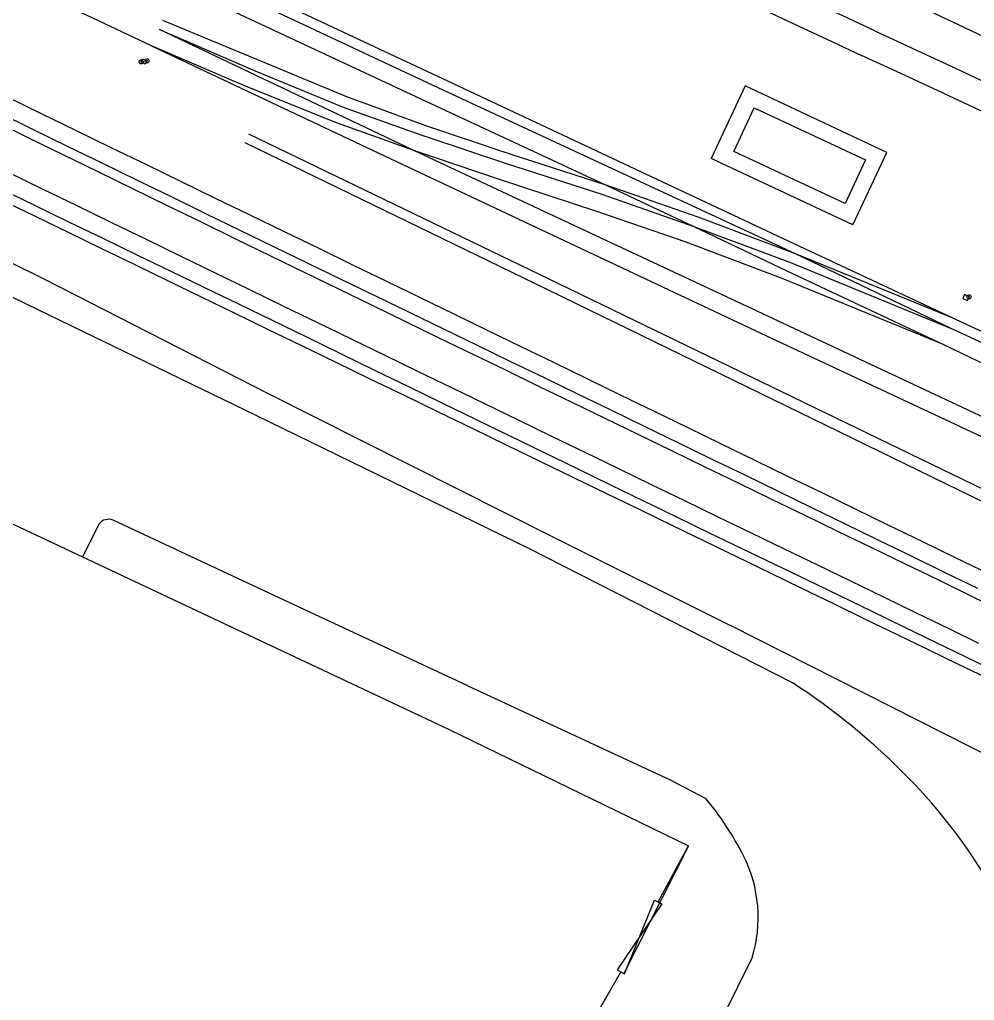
# Model space of a CAD drawing. Header units: metres. Extents: x 320405 to 332543, y 7395686 to 7410003.
# Drawn here: x 325701.9 to 325759.3, y 7397640.1 to 7397699 of the extents above; entities that cross this region are included whole.
import ezdxf

# ---------------------------------------------------------------- set-up
doc = ezdxf.new("R2010")
doc.units = ezdxf.units.M
doc.header["$LTSCALE"] = 10
doc.header["$MEASUREMENT"] = 0
doc.linetypes.add('CONTINUO', pattern=[0])
for name, color, linetype in [('T-ALAMBRADO', 30, 'CERCA_ALA'), ('T-ALVENARIA', 45, 'CONTINUO'), ('T-AMV', 20, 'CONTINUO'), ('T-GUIA', 230, 'Continuous'), ('T-MURETA', 45, 'CONTINUO'), ('T-MURO', 30, 'CONTINUO'), ('T-PORTAO', 45, 'CONTINUO'), ('T-TRILHO', 20, 'CONTINUO')]:
    doc.layers.add(name, color=color, linetype=linetype)
doc.styles.get("Standard").update_dxf_attribs({"font": 'arial.ttf'})
doc.linetypes.add('CERCA_ALA', pattern='A,0.5,-0.1,["XX",Standard,S=0.1,R=0,X=-0.1,Y=-0.05],0', length=0.6)

# ---------------------------------------------------------------- blocks, each defined once
blk = doc.blocks.new('SIMB_CIRCULO')
at = {"color": 0, "linetype": 'Continuous'}
blk.add_circle((0, 0), 0.25, dxfattribs=at)
at = {"color": 0}
blk.add_point((0, 0), dxfattribs=at)
for tag in ['desc:', 'cota:', 'pto:']:
    blk.add_attdef(tag, (0, 0), '', height=1)
blk = doc.blocks.new('topografia ÁGUA BRANCA - LAPA_X')
at = {"layer": 'T-ALAMBRADO', "linetype": 'CONTINUO', "ltscale": 5, "flags": 128}
for points in [[(153102.75, 253539.488), (153100.717, 253535.134)], [(153111.28, 253535.506), (153102.75, 253539.488)], [(153109.247, 253531.152), (153111.28, 253535.506)], [(153109.247, 253531.152), (153100.717, 253535.134)]]:
    blk.add_lwpolyline(points, dxfattribs=at)
at = {"layer": 'T-ALVENARIA', "ltscale": 5}
blk.add_lwpolyline([(153108.771, 253532.443), (153102.081, 253535.557), (153103.299, 253538.173), (153109.989, 253535.059)], close=True, dxfattribs=at)
at = {"layer": 'T-ALVENARIA', "ltscale": 5, "flags": 128}
for points in [[(153041.983, 253520.954), (153065.048, 253510.16)], [(153065.048, 253510.16), (153085.038, 253500.785)], [(153085.038, 253500.785), (153099.433, 253493.83)], [(153099.433, 253493.83), (153095.569, 253486.145)]]:
    blk.add_lwpolyline(points, dxfattribs=at)
at = {"layer": 'T-ALVENARIA', "flags": 128}
for points in [[(153097.621, 253490.447), (153099.433, 253493.83)], [(153095.381, 253486.249), (153090.586, 253477.888), (153086.034, 253471.044), (153081.091, 253464.674)]]:
    blk.add_lwpolyline(points, dxfattribs=at)
at = {"layer": 'T-AMV', "ltscale": 5, "flags": 128}
for points in [[(153346.979, 253434.591), (153345.191, 253435.417), (153343.18, 253436.352), (153340.965, 253437.386), (153338.568, 253438.509), (153336.008, 253439.711), (153333.308, 253440.981), (153330.488, 253442.31), (153327.567, 253443.687), (153324.568, 253445.102), (153321.511, 253446.544), (153318.558, 253447.929), (153315.579, 253449.326), (153312.588, 253450.729), (153309.595, 253452.133), (153306.613, 253453.531), (153303.654, 253454.919), (153300.73, 253456.29), (153297.853, 253457.639), (153295.035, 253458.96), (153292.289, 253460.248), (153289.985, 253461.328), (153287.754, 253462.374), (153285.588, 253463.39), (153283.476, 253464.38), (153281.409, 253465.349), (153279.377, 253466.301), (153277.371, 253467.241), (153275.381, 253468.174), (153273.397, 253469.103), (153271.41, 253470.034), (153269.029, 253471.148), (153266.649, 253472.261), (153264.283, 253473.368), (153261.944, 253474.463), (153259.645, 253475.538), (153257.401, 253476.587), (153255.225, 253477.605), (153253.13, 253478.585), (153251.129, 253479.52), (153249.236, 253480.405), (153248.088, 253480.942), (153247.036, 253481.433), (153246.058, 253481.89), (153245.127, 253482.325), (153244.221, 253482.748), (153243.315, 253483.173), (153242.385, 253483.609), (153241.405, 253484.068), (153240.353, 253484.562), (153239.203, 253485.103), (153237.397, 253485.953), (153235.476, 253486.857), (153233.451, 253487.811), (153231.328, 253488.811), (153229.116, 253489.854), (153226.823, 253490.934), (153224.457, 253492.049), (153222.026, 253493.195), (153219.539, 253494.367), (153217.004, 253495.562), (153214.504, 253496.743), (153211.967, 253497.941), (153209.397, 253499.154), (153206.798, 253500.38), (153204.172, 253501.618), (153201.524, 253502.866), (153198.857, 253504.121), (153196.174, 253505.382), (153193.48, 253506.647), (153190.778, 253507.914), (153188.204, 253509.106), (153185.621, 253510.302), (153183.024, 253511.503), (153180.409, 253512.712), (153177.771, 253513.932), (153175.106, 253515.166), (153172.408, 253516.415), (153169.674, 253517.683), (153166.899, 253518.973), (153164.077, 253520.287), (153160.869, 253521.801), (153157.626, 253523.335), (153154.364, 253524.879), (153151.1, 253526.426), (153147.849, 253527.968), (153144.628, 253529.497), (153141.451, 253531.005), (153138.336, 253532.484), (153135.297, 253533.926), (153132.352, 253535.323), (153130.029, 253536.415), (153127.799, 253537.462), (153125.647, 253538.471), (153123.559, 253539.449), (153121.518, 253540.404), (153119.51, 253541.342), (153117.519, 253542.272), (153115.53, 253543.2), (153113.528, 253544.134), (153111.497, 253545.081), (153108.699, 253546.399), (153105.886, 253547.723), (153103.087, 253549.041), (153100.329, 253550.337), (153097.643, 253551.598), (153095.055, 253552.81), (153092.596, 253553.96), (153090.293, 253555.033), (153088.175, 253556.016), (153086.27, 253556.894)], [(153110.544, 253542.818), (153111.877, 253542.207), (153113.397, 253541.505), (153115.094, 253540.716), (153116.959, 253539.846), (153118.982, 253538.899), (153121.155, 253537.88), (153123.467, 253536.794), (153125.91, 253535.645), (153128.473, 253534.44), (153131.148, 253533.182), (153133.966, 253531.866), (153136.874, 253530.507), (153139.86, 253529.112), (153142.913, 253527.687), (153146.021, 253526.237), (153149.171, 253524.767), (153152.351, 253523.284), (153155.551, 253521.792), (153158.757, 253520.298), (153161.959, 253518.807), (153164.986, 253517.404), (153167.995, 253516.01), (153170.982, 253514.626), (153173.945, 253513.254), (153176.881, 253511.893), (153179.788, 253510.545), (153182.664, 253509.211), (153185.506, 253507.891), (153188.311, 253506.585), (153191.079, 253505.296), (153193.579, 253504.118), (153196.051, 253502.952), (153198.503, 253501.793), (153200.948, 253500.635), (153203.398, 253499.475), (153205.862, 253498.306), (153208.353, 253497.125), (153210.881, 253495.926), (153213.458, 253494.705), (153216.096, 253493.455), (153219.268, 253491.964), (153222.495, 253490.448), (153225.759, 253488.914), (153229.044, 253487.372), (153232.333, 253485.828), (153235.61, 253484.291), (153238.856, 253482.768), (153242.056, 253481.268), (153245.192, 253479.797), (153248.249, 253478.364), (153250.803, 253477.163), (153253.269, 253476.005), (153255.652, 253474.885), (153257.962, 253473.799), (153260.205, 253472.745), (153262.389, 253471.719), (153264.521, 253470.717), (153266.61, 253469.735), (153268.663, 253468.77), (153270.688, 253467.819), (153272.639, 253466.904), (153274.579, 253465.994), (153276.521, 253465.084), (153278.474, 253464.167), (153280.451, 253463.24), (153282.462, 253462.297), (153284.518, 253461.333), (153286.629, 253460.342), (153288.807, 253459.319), (153291.063, 253458.26), (153293.802, 253456.972), (153296.615, 253455.648), (153299.492, 253454.294), (153302.418, 253452.916), (153305.381, 253451.522), (153308.368, 253450.115), (153311.366, 253448.704), (153314.362, 253447.293), (153317.343, 253445.89), (153320.295, 253444.5), (153323.325, 253443.067), (153326.293, 253441.663), (153329.18, 253440.298), (153331.967, 253438.983), (153334.632, 253437.726), (153337.156, 253436.538), (153339.519, 253435.429), (153341.7, 253434.408), (153343.68, 253433.486), (153345.439, 253432.672)], [(153344.802, 253431.163), (153343.011, 253431.987), (153340.997, 253432.921), (153338.779, 253433.954), (153336.378, 253435.076), (153333.815, 253436.277), (153331.111, 253437.547), (153328.287, 253438.876), (153325.363, 253440.253), (153322.361, 253441.669), (153319.3, 253443.113), (153316.322, 253444.515), (153313.32, 253445.928), (153310.308, 253447.347), (153307.299, 253448.765), (153304.307, 253450.174), (153301.346, 253451.57), (153298.429, 253452.945), (153295.569, 253454.293), (153292.78, 253455.606), (153290.076, 253456.88), (153287.917, 253457.894), (153285.843, 253458.868), (153283.84, 253459.808), (153281.894, 253460.721), (153279.993, 253461.613), (153278.122, 253462.49), (153276.267, 253463.359), (153274.416, 253464.226), (153272.555, 253465.098), (153270.67, 253465.981), (153268.61, 253466.947), (153266.508, 253467.933), (153264.358, 253468.942), (153262.155, 253469.975), (153259.894, 253471.037), (153257.569, 253472.128), (153255.175, 253473.251), (153252.707, 253474.409), (153250.16, 253475.605), (153247.529, 253476.841), (153244.453, 253478.285), (153241.303, 253479.765), (153238.096, 253481.271), (153234.848, 253482.797), (153231.575, 253484.335), (153228.294, 253485.876), (153225.021, 253487.414), (153221.771, 253488.941), (153218.561, 253490.45), (153215.408, 253491.931), (153212.791, 253493.163), (153210.234, 253494.365), (153207.726, 253495.545), (153205.256, 253496.707), (153202.811, 253497.856), (153200.379, 253498.999), (153197.95, 253500.14), (153195.511, 253501.285), (153193.05, 253502.44), (153190.556, 253503.609), (153187.768, 253504.913), (153184.938, 253506.235), (153182.07, 253507.575), (153179.166, 253508.931), (153176.229, 253510.302), (153173.264, 253511.685), (153170.272, 253513.081), (153167.259, 253514.487), (153164.225, 253515.901), (153161.176, 253517.323), (153157.982, 253518.814), (153154.787, 253520.305), (153151.602, 253521.791), (153148.437, 253523.268), (153145.304, 253524.731), (153142.214, 253526.173), (153139.179, 253527.59), (153136.209, 253528.976), (153133.315, 253530.326), (153130.51, 253531.636), (153127.826, 253532.898), (153125.251, 253534.108), (153122.795, 253535.262), (153120.467, 253536.354), (153118.278, 253537.38), (153116.237, 253538.335), (153114.355, 253539.212), (153112.64, 253540.008), (153111.103, 253540.718), (153109.754, 253541.335)]]:
    blk.add_lwpolyline(points, dxfattribs=at)
at = {"layer": 'T-AMV'}
for points in [[(153066.467, 253540.875), (153066.556, 253541.045), (153066.806, 253540.914), (153066.717, 253540.744)], [(153115.85, 253526.751), (153116.131, 253526.618), (153116.237, 253526.843), (153115.956, 253526.976)]]:
    blk.add_lwpolyline(points, close=True, dxfattribs=at)
at = {"layer": 'T-GUIA', "ltscale": 5, "flags": 128}
for points in [[(153038.564, 253536.494), (153059.618, 253526.3)], [(153059.618, 253526.3), (153073.394, 253519.658)], [(153073.394, 253519.658), (153089.795, 253511.69)], [(153063.986, 253513.114), (153062.987, 253511.124)], [(153076.068, 253508.11), (153064.829, 253513.33)], [(153089.795, 253511.69), (153105.645, 253503.652)], [(153086.125, 253503.437), (153076.068, 253508.11)], [(153086.125, 253503.437), (153098.327, 253497.789)], [(153098.327, 253497.789), (153100.473, 253496.676)], [(153100.673, 253481.821), (153103.272, 253487.105)]]:
    blk.add_lwpolyline(points, dxfattribs=at)
at = {"layer": 'T-GUIA', "ltscale": 5}
for centre, radius, start, end in [((153064.554, 253512.651), 0.732, 67.94683, 140.82759), ((153082.7, 253468.442), 42.026, 44.58383, 56.90923), ((153089.01, 253474.661, 726.486), 33.166, 30.31277, 44.58383), ((153085.893, 253484.581), 18.944, 27.17794, 39.67745), ((153095.353, 253489.512), 8.277, 343.09076, 26.72183)]:
    blk.add_arc(centre, radius, start, end, dxfattribs=at)
at = {"layer": 'T-MURETA', "ltscale": 5, "flags": 128}
blk.add_lwpolyline([(153124.472, 253495.722), (153101.94, 253507.067)], dxfattribs=at)
at = {"layer": 'T-MURO', "ltscale": 5, "flags": 128}
for points in [[(153039.257, 253538.356), (153060.69, 253527.806)], [(153060.69, 253527.806), (153074.125, 253520.964)], [(153074.125, 253520.964), (153091.179, 253512.425)], [(153091.179, 253512.425), (153101.94, 253507.067)]]:
    blk.add_lwpolyline(points, dxfattribs=at)
at = {"layer": 'T-MURO', "ltscale": 5}
for points in [[(153072.918, 253536.559), (153091.613, 253527.585), (153117.8, 253514.945), (153149.401, 253499.673), (153166.305, 253491.47)], [(153090.186, 253527.587), (153072.73, 253536.014)], [(153105.277, 253520.263), (153090.186, 253527.587)], [(153127.606, 253509.409), (153105.277, 253520.263)]]:
    blk.add_lwpolyline(points, dxfattribs=at)
at = {"layer": 'T-PORTAO', "flags": 128}
blk.add_lwpolyline([(153097.4, 253490.565), (153097.841, 253490.33), (153095.16, 253486.367), (153095.601, 253486.132)], close=True, dxfattribs=at)
at = {"layer": 'T-TRILHO', "ltscale": 5, "flags": 128}
for points in [[(153110.544, 253542.818), (153108.61, 253543.715), (153106.463, 253544.716), (153104.133, 253545.807), (153101.65, 253546.973), (153099.045, 253548.199), (153096.346, 253549.471), (153093.586, 253550.774), (153090.792, 253552.093), (153087.997, 253553.414), (153085.229, 253554.722), (153082.912, 253555.807), (153080.659, 253556.862), (153078.477, 253557.883), (153076.371, 253558.868), (153074.349, 253559.813), (153072.415, 253560.717), (153070.577, 253561.576), (153068.841, 253562.387), (153067.213, 253563.148), (153065.699, 253563.855), (153064.911, 253564.224), (153064.214, 253564.551), (153063.577, 253564.851), (153062.969, 253565.136), (153062.359, 253565.422), (153061.719, 253565.724), (153061.016, 253566.054), (153060.22, 253566.427), (153059.302, 253566.858), (153058.231, 253567.361), (153056.209, 253568.308), (153054.019, 253569.334), (153051.678, 253570.43), (153049.201, 253571.591), (153046.604, 253572.807), (153043.903, 253574.071), (153041.115, 253575.377), (153038.254, 253576.716), (153035.339, 253578.081), (153032.383, 253579.465), (153029.581, 253580.776), (153026.76, 253582.095), (153023.926, 253583.421), (153021.085, 253584.75), (153018.24, 253586.081), (153015.399, 253587.41), (153012.565, 253588.736), (153009.744, 253590.056), (153006.943, 253591.367), (153004.164, 253592.667), (153001.543, 253593.896), (152998.947, 253595.113), (152996.376, 253596.318), (152993.827, 253597.513), (152991.297, 253598.7), (152988.784, 253599.878), (152986.286, 253601.05), (152983.799, 253602.216), (152981.322, 253603.377), (152978.852, 253604.535), (152976.323, 253605.719), (152973.8, 253606.9), (152971.284, 253608.077), (152968.777, 253609.25), (152966.281, 253610.418), (152963.797, 253611.58), (152961.327, 253612.736), (152958.871, 253613.885), (152956.432, 253615.026), (152954.011, 253616.159), (152951.767, 253617.211), (152949.535, 253618.257), (152947.306, 253619.302), (152945.071, 253620.349), (152942.824, 253621.403), (152940.555, 253622.467), (152938.257, 253623.545), (152935.921, 253624.641), (152933.54, 253625.758), (152931.105, 253626.901), (152928.302, 253628.218), (152925.447, 253629.559), (152922.551, 253630.919), (152919.625, 253632.293), (152916.679, 253633.677), (152913.723, 253635.065), (152910.769, 253636.452), (152907.826, 253637.834), (152904.905, 253639.205), (152902.016, 253640.561), (152899.4, 253641.786), (152896.824, 253642.992), (152894.284, 253644.181), (152891.777, 253645.355), (152889.298, 253646.515), (152886.845, 253647.662), (152884.414, 253648.8), (152882.002, 253649.928), (152879.605, 253651.049), (152877.22, 253652.165), (152874.844, 253653.278), (152872.473, 253654.389), (152870.103, 253655.499), (152867.731, 253656.61), (152865.353, 253657.725), (152862.965, 253658.844), (152860.565, 253659.969), (152858.147, 253661.103), (152855.71, 253662.245), (152853.25, 253663.399), (152850.685, 253664.604), (152848.095, 253665.82), (152845.479, 253667.048), (152842.84, 253668.287), (152840.178, 253669.537), (152837.495, 253670.797), (152834.791, 253672.066), (152832.068, 253673.344), (152829.326, 253674.63), (152826.568, 253675.924), (152823.76, 253677.238), (152820.939, 253678.557), (152818.109, 253679.881), (152815.272, 253681.208), (152812.432, 253682.536), (152809.591, 253683.863), (152806.753, 253685.19), (152803.922, 253686.514), (152801.099, 253687.833), (152798.289, 253689.147), (152795.58, 253690.414), (152792.885, 253691.675), (152790.201, 253692.932), (152787.526, 253694.184), (152784.859, 253695.433), (152782.196, 253696.68), (152779.537, 253697.925), (152776.879, 253699.171), (152774.22, 253700.417), (152771.558, 253701.665), (152768.835, 253702.943), (152766.109, 253704.223), (152763.38, 253705.505), (152760.65, 253706.787), (152757.92, 253708.069), (152755.191, 253709.351), (152752.465, 253710.631), (152749.743, 253711.909), (152747.027, 253713.184), (152744.317, 253714.456), (152741.666, 253715.696), (152739.022, 253716.933), (152736.382, 253718.168), (152733.744, 253719.402), (152731.107, 253720.635), (152728.468, 253721.868), (152725.827, 253723.103), (152723.18, 253724.341), (152720.526, 253725.582), (152717.864, 253726.828), (152715.029, 253728.158), (152712.191, 253729.489), (152709.359, 253730.819), (152706.54, 253732.142), (152703.743, 253733.455), (152700.975, 253734.754), (152698.245, 253736.035), (152695.56, 253737.295), (152692.929, 253738.529), (152690.36, 253739.734), (152687.866, 253740.902), (152685.45, 253742.032), (152683.118, 253743.123), (152680.879, 253744.169), (152678.741, 253745.168), (152676.71, 253746.116), (152674.794, 253747.01), (152673.002, 253747.845), (152671.341, 253748.619), (152669.818, 253749.328), (152668.949, 253749.727), (152668.204, 253750.069), (152667.558, 253750.364), (152666.989, 253750.623), (152666.474, 253750.858), (152665.988, 253751.078), (152665.51, 253751.296), (152665.015, 253751.522), (152664.482, 253751.767), (152663.886, 253752.042), (152662.732, 253752.585), (152661.497, 253753.166), (152660.188, 253753.782), (152658.81, 253754.432), (152657.369, 253755.112), (152655.869, 253755.82), (152654.316, 253756.552), (152652.717, 253757.307), (152651.075, 253758.08), (152649.398, 253758.871), (152647.941, 253759.555), (152646.444, 253760.258), (152644.896, 253760.983), (152643.289, 253761.737), (152641.612, 253762.522), (152639.855, 253763.344), (152638.01, 253764.208), (152636.065, 253765.118), (152634.012, 253766.078), (152631.84, 253767.093), (152629.025, 253768.408), (152626.102, 253769.773), (152623.095, 253771.177), (152620.024, 253772.612), (152616.91, 253774.065), (152613.777, 253775.529), (152610.644, 253776.993), (152607.534, 253778.446), (152604.468, 253779.88), (152601.468, 253781.283), (152598.992, 253782.445), (152596.598, 253783.569), (152594.282, 253784.658), (152592.038, 253785.713), (152589.861, 253786.738), (152587.746, 253787.733), (152585.688, 253788.701), (152583.682, 253789.645), (152581.724, 253790.567), (152579.807, 253791.469), (152577.831, 253792.397), (152575.892, 253793.307), (152573.992, 253794.198), (152572.133, 253795.069), (152570.314, 253795.922), (152568.537, 253796.754), (152566.803, 253797.566), (152565.113, 253798.357), (152563.467, 253799.127), (152561.867, 253799.875), (152560.328, 253800.592), (152558.834, 253801.288), (152557.388, 253801.962), (152555.988, 253802.613), (152554.636, 253803.243), (152553.33, 253803.851), (152552.071, 253804.436), (152550.86, 253805.001), (152549.695, 253805.543), (152548.579, 253806.063), (152547.465, 253806.594), (152546.401, 253807.101), (152545.391, 253807.582), (152544.436, 253808.037), (152543.54, 253808.462), (152542.705, 253808.856), (152541.935, 253809.218), (152541.232, 253809.545), (152540.598, 253809.835), (152540.037, 253810.087)], [(152539.433, 253808.508), (152539.984, 253808.26), (152540.608, 253807.974), (152541.301, 253807.651), (152542.06, 253807.294), (152542.883, 253806.905), (152543.767, 253806.485), (152544.709, 253806.036), (152545.708, 253805.56), (152546.76, 253805.058), (152547.863, 253804.533), (152548.975, 253804.017), (152550.135, 253803.479), (152551.342, 253802.919), (152552.597, 253802.337), (152553.899, 253801.733), (152555.248, 253801.108), (152556.644, 253800.46), (152558.087, 253799.79), (152559.577, 253799.098), (152561.112, 253798.383), (152562.699, 253797.64), (152564.33, 253796.875), (152566.007, 253796.088), (152567.729, 253795.28), (152569.494, 253794.451), (152571.303, 253793.601), (152573.156, 253792.731), (152575.05, 253791.841), (152576.987, 253790.932), (152578.965, 253790.003), (152580.916, 253789.089), (152582.912, 253788.155), (152584.956, 253787.199), (152587.052, 253786.218), (152589.204, 253785.211), (152591.414, 253784.177), (152593.688, 253783.113), (152596.027, 253782.018), (152598.437, 253780.891), (152600.919, 253779.728), (152603.857, 253778.352), (152606.852, 253776.948), (152609.886, 253775.526), (152612.939, 253774.095), (152615.992, 253772.664), (152619.026, 253771.242), (152622.022, 253769.838), (152624.959, 253768.461), (152627.82, 253767.12), (152630.585, 253765.825), (152632.785, 253764.794), (152634.878, 253763.815), (152636.872, 253762.882), (152638.773, 253761.992), (152640.591, 253761.142), (152642.334, 253760.327), (152644.008, 253759.545), (152645.623, 253758.791), (152647.185, 253758.061), (152648.704, 253757.353), (152650.401, 253756.563), (152652.058, 253755.793), (152653.668, 253755.045), (152655.227, 253754.321), (152656.729, 253753.622), (152658.17, 253752.953), (152659.545, 253752.314), (152660.847, 253751.709), (152662.073, 253751.139), (152663.217, 253750.606), (152663.799, 253750.331), (152664.317, 253750.084), (152664.796, 253749.856), (152665.259, 253749.635), (152665.729, 253749.41), (152666.232, 253749.17), (152666.789, 253748.905), (152667.426, 253748.603), (152668.165, 253748.253), (152669.031, 253747.845), (152670.578, 253747.125), (152672.267, 253746.34), (152674.089, 253745.492), (152676.035, 253744.587), (152678.098, 253743.627), (152680.269, 253742.617), (152682.538, 253741.56), (152684.898, 253740.46), (152687.341, 253739.321), (152689.856, 253738.147), (152692.419, 253736.944), (152695.04, 253735.713), (152697.711, 253734.458), (152700.425, 253733.182), (152703.174, 253731.889), (152705.952, 253730.583), (152708.75, 253729.266), (152711.562, 253727.943), (152714.38, 253726.618), (152717.197, 253725.293), (152719.856, 253724.044), (152722.509, 253722.799), (152725.156, 253721.557), (152727.799, 253720.317), (152730.439, 253719.079), (152733.079, 253717.841), (152735.719, 253716.604), (152738.362, 253715.365), (152741.008, 253714.125), (152743.66, 253712.883), (152746.361, 253711.62), (152749.069, 253710.353), (152751.781, 253709.085), (152754.498, 253707.815), (152757.217, 253706.543), (152759.939, 253705.27), (152762.662, 253703.997), (152765.384, 253702.724), (152768.106, 253701.451), (152770.826, 253700.178), (152773.498, 253698.926), (152776.169, 253697.674), (152778.84, 253696.422), (152781.514, 253695.168), (152784.192, 253693.912), (152786.876, 253692.654), (152789.567, 253691.391), (152792.269, 253690.125), (152794.982, 253688.853), (152797.708, 253687.575), (152800.534, 253686.252), (152803.372, 253684.924), (152806.218, 253683.593), (152809.068, 253682.259), (152811.921, 253680.925), (152814.771, 253679.591), (152817.616, 253678.26), (152820.452, 253676.933), (152823.276, 253675.611), (152826.084, 253674.296), (152828.825, 253673.011), (152831.547, 253671.735), (152834.248, 253670.468), (152836.93, 253669.21), (152839.591, 253667.962), (152842.232, 253666.723), (152844.851, 253665.494), (152847.448, 253664.275), (152850.023, 253663.067), (152852.576, 253661.869), (152855.054, 253660.706), (152857.512, 253659.552), (152859.953, 253658.407), (152862.379, 253657.269), (152864.793, 253656.136), (152867.197, 253655.008), (152869.595, 253653.884), (152871.988, 253652.761), (152874.381, 253651.639), (152876.775, 253650.516), (152879.157, 253649.401), (152881.546, 253648.282), (152883.947, 253647.157), (152886.364, 253646.026), (152888.8, 253644.885), (152891.258, 253643.734), (152893.743, 253642.57), (152896.258, 253641.392), (152898.807, 253640.198), (152901.393, 253638.987), (152904.242, 253637.651), (152907.122, 253636.299), (152910.024, 253634.938), (152912.939, 253633.57), (152915.856, 253632.202), (152918.766, 253630.836), (152921.66, 253629.478), (152924.528, 253628.133), (152927.359, 253626.805), (152930.146, 253625.498), (152932.597, 253624.348), (152935.001, 253623.222), (152937.364, 253622.115), (152939.694, 253621.023), (152941.997, 253619.945), (152944.282, 253618.875), (152946.556, 253617.81), (152948.825, 253616.748), (152951.097, 253615.684), (152953.38, 253614.616), (152955.828, 253613.471), (152958.293, 253612.319), (152960.771, 253611.16), (152963.262, 253609.995), (152965.765, 253608.825), (152968.276, 253607.651), (152970.795, 253606.473), (152973.32, 253605.291), (152975.85, 253604.108), (152978.382, 253602.923), (152980.838, 253601.77), (152983.299, 253600.615), (152985.767, 253599.457), (152988.244, 253598.294), (152990.734, 253597.126), (152993.239, 253595.95), (152995.763, 253594.765), (152998.308, 253593.571), (153000.878, 253592.365), (153003.474, 253591.147), (153006.235, 253589.855), (153009.02, 253588.552), (153011.825, 253587.24), (153014.645, 253585.921), (153017.474, 253584.598), (153020.308, 253583.272), (153023.141, 253581.948), (153025.969, 253580.626), (153028.785, 253579.309), (153031.585, 253577.999), (153034.227, 253576.763), (153036.851, 253575.535), (153039.46, 253574.314), (153042.058, 253573.098), (153044.646, 253571.886), (153047.229, 253570.676), (153049.809, 253569.468), (153052.39, 253568.259), (153054.975, 253567.048), (153057.566, 253565.834), (153060.265, 253564.569), (153062.971, 253563.3), (153065.682, 253562.029), (153068.394, 253560.757), (153071.106, 253559.486), (153073.813, 253558.216), (153076.514, 253556.949), (153079.205, 253555.686), (153081.884, 253554.428), (153084.548, 253553.178), (153087.519, 253551.775), (153090.449, 253550.391), (153093.317, 253549.038), (153096.1, 253547.725), (153098.775, 253546.465), (153101.321, 253545.269), (153103.714, 253544.146), (153105.932, 253543.109), (153107.953, 253542.168), (153109.754, 253541.335)]]:
    blk.add_lwpolyline(points, dxfattribs=at)
at = {"layer": 'T-TRILHO', "ltscale": 5}
for points in [[(153054.556, 253552.117), (153068.168, 253545.716), (153084.182, 253538.253), (153094.414, 253533.506), (153099.698, 253531.043), (153105.288, 253528.388), (153114.742, 253523.95), (153116.75, 253523.005), (153123.3, 253519.97), (153132.014, 253515.895), (153137.03, 253513.509), (153141.443, 253511.405)], [(153391.826, 253395.221), (153378.073, 253401.769), (153363.301, 253408.676), (153336.742, 253421.113), (153318.484, 253429.763), (153298.989, 253438.806), (153282.382, 253446.714), (153255.528, 253459.32), (153232.533, 253470.049), (153217.729, 253477.083), (153202.817, 253483.939), (153184.961, 253492.301), (153171.992, 253498.343), (153156.788, 253505.404), (153141.888, 253512.427), (153137.535, 253514.418), (153129.183, 253518.287), (153123.848, 253520.873), (153117.232, 253523.984), (153115.154, 253524.946), (153105.806, 253529.415), (153084.624, 253539.205), (153068.619, 253546.677), (153054.995, 253553.11)], [(153055.291, 253553.656), (153068.858, 253547.249), (153084.882, 253539.774), (153106.042, 253529.874), (153115.412, 253525.494), (153117.489, 253524.541), (153124.182, 253521.387), (153137.783, 253514.966), (153142.114, 253512.96), (153152.674, 253507.948), (153157.123, 253505.94), (153172.249, 253498.907), (153185.228, 253492.829), (153203.111, 253484.486), (153217.945, 253477.643), (153232.82, 253470.582), (153255.814, 253459.865), (153282.452, 253447.322), (153299.26, 253439.38), (153318.842, 253430.246), (153337.008, 253421.666), (153363.448, 253409.236), (153378.205, 253402.316), (153392.147, 253395.713)], [(153058.001, 253533.244), (153060.065, 253532.25), (153062.123, 253531.259), (153064.175, 253530.27), (153066.222, 253529.284), (153068.265, 253528.3), (153070.304, 253527.318), (153072.34, 253526.337), (153074.373, 253525.356), (153076.424, 253524.363), (153078.473, 253523.371), (153080.519, 253522.38), (153082.561, 253521.391), (153084.599, 253520.403), (153086.632, 253519.418), (153088.66, 253518.435), (153090.683, 253517.456), (153092.698, 253516.48), (153094.707, 253515.507), (153096.695, 253514.549), (153098.675, 253513.594), (153100.649, 253512.644), (153102.615, 253511.696), (153104.575, 253510.753), (153106.529, 253509.812), (153108.477, 253508.874), (153110.419, 253507.938), (153112.355, 253507.006), (153114.287, 253506.075), (153116.039, 253505.228), (153117.798, 253504.377)], [(153117.316, 253503.943), (153115.589, 253504.778), (153113.868, 253505.61), (153111.965, 253506.53), (153110.056, 253507.452), (153108.142, 253508.377), (153106.221, 253509.305), (153104.292, 253510.236), (153102.356, 253511.172), (153100.411, 253512.111), (153098.458, 253513.054), (153096.495, 253514.002), (153094.522, 253514.954), (153092.506, 253515.927), (153090.481, 253516.904), (153088.449, 253517.885), (153086.409, 253518.87), (153084.364, 253519.857), (153082.315, 253520.846), (153080.263, 253521.836), (153078.21, 253522.828), (153076.157, 253523.819), (153074.105, 253524.81), (153072.112, 253525.773), (153070.119, 253526.737), (153068.124, 253527.701), (153066.126, 253528.667), (153064.122, 253529.636), (153062.111, 253530.609), (153060.089, 253531.586), (153058.055, 253532.57)], [(153118.198, 253507.988), (153116.384, 253508.866), (153114.399, 253509.826), (153112.41, 253510.787), (153110.416, 253511.75), (153108.418, 253512.715), (153106.416, 253513.682), (153104.412, 253514.649), (153102.406, 253515.618), (153100.397, 253516.587), (153098.388, 253517.557), (153096.377, 253518.528), (153094.387, 253519.489), (153092.397, 253520.451), (153090.404, 253521.413), (153088.409, 253522.377), (153086.41, 253523.343), (153084.407, 253524.311), (153082.399, 253525.282), (153080.385, 253526.256), (153078.365, 253527.233), (153076.337, 253528.215), (153074.279, 253529.212), (153072.214, 253530.214), (153070.142, 253531.219), (153068.063, 253532.227), (153065.978, 253533.238), (153063.888, 253534.252), (153061.794, 253535.268), (153059.695, 253536.286), (153057.593, 253537.305)], [(153057.866, 253537.827), (153059.954, 253536.814), (153062.04, 253535.803), (153064.123, 253534.793), (153066.202, 253533.785), (153068.278, 253532.779), (153070.35, 253531.775), (153072.417, 253530.773), (153074.479, 253529.774), (153076.536, 253528.778), (153078.575, 253527.795), (153080.609, 253526.814), (153082.638, 253525.835), (153084.662, 253524.859), (153086.683, 253523.885), (153088.699, 253522.913), (153090.713, 253521.943), (153092.723, 253520.974), (153094.731, 253520.005), (153096.737, 253519.038), (153098.75, 253518.064), (153100.762, 253517.091), (153102.771, 253516.118), (153104.778, 253515.146), (153106.782, 253514.175), (153108.784, 253513.205), (153110.783, 253512.237), (153112.779, 253511.269), (153114.772, 253510.303), (153116.762, 253509.339)], [(153116.853, 253506.024), (153115.075, 253506.883), (153113.109, 253507.832), (153111.136, 253508.784), (153109.157, 253509.739), (153107.172, 253510.696), (153105.182, 253511.656), (153103.187, 253512.618), (153101.189, 253513.582), (153099.186, 253514.548), (153097.181, 253515.515), (153095.173, 253516.484), (153093.18, 253517.446), (153091.184, 253518.41), (153089.185, 253519.375), (153087.183, 253520.343), (153085.177, 253521.312), (153083.166, 253522.284), (153081.15, 253523.258), (153079.129, 253524.235), (153077.102, 253525.214), (153075.069, 253526.198), (153073.013, 253527.192), (153070.95, 253528.19), (153068.882, 253529.191), (153066.808, 253530.195), (153064.729, 253531.201), (153062.646, 253532.21), (153060.558, 253533.22), (153058.467, 253534.232)], [(153117.45, 253510.196), (153115.45, 253511.163), (153113.447, 253512.132), (153111.442, 253513.102), (153109.434, 253514.073), (153107.424, 253515.045), (153105.412, 253516.018), (153103.398, 253516.992), (153101.383, 253517.966), (153099.366, 253518.941), (153097.349, 253519.917), (153095.345, 253520.886), (153093.34, 253521.855), (153091.333, 253522.826), (153089.323, 253523.797), (153087.31, 253524.771), (153085.294, 253525.746), (153083.272, 253526.723), (153081.246, 253527.703), (153079.214, 253528.685), (153077.176, 253529.671), (153075.106, 253530.671), (153073.029, 253531.674), (153070.948, 253532.68), (153068.862, 253533.689), (153066.773, 253534.698), (153064.681, 253535.71), (153062.588, 253536.722), (153060.494, 253537.734), (153058.4, 253538.747)], [(153067.095, 253541.837), (153052.907, 253548.494), (153038.012, 253555.487), (153027.475, 253559.997), (153018.278, 253564.128), (153013.666, 253566.112), (153007.761, 253568.467)], [(153115.412, 253525.494), (153105.806, 253529.415), (153099.955, 253531.611), (153094.414, 253533.506), (153088.652, 253535.362), (153083.642, 253537.048), (153078.83, 253538.795), (153067.756, 253543.367)], [(153162.512, 253498.397), (153158.117, 253500.371), (153146.412, 253505.814), (153135.626, 253510.88), (153121.067, 253517.753), (153104.136, 253525.655), (153082.854, 253535.576), (153067.562, 253542.821)], [(153067.562, 253542.821), (153073.351, 253540.335), (153078.605, 253538.181), (153083.343, 253536.502), (153088.421, 253534.812), (153094.165, 253532.97), (153099.698, 253531.043), (153105.505, 253528.88), (153115.154, 253524.946)], [(153067.095, 253541.837), (153082.534, 253534.576), (153103.73, 253524.64), (153120.495, 253516.808), (153135.09, 253509.958), (153146.032, 253504.803), (153157.759, 253499.368), (153162.019, 253497.395)], [(153114.742, 253523.95), (153105.011, 253527.918), (153099.23, 253530.093), (153093.856, 253531.938), (153088.011, 253533.833), (153082.854, 253535.576), (153078.214, 253537.235), (153072.631, 253539.473), (153067.095, 253541.837)]]:
    blk.add_lwpolyline(points, dxfattribs=at)
at = {"layer": 'T-AMV', "xscale": 0.5, "yscale": 0.5, "zscale": 0.5}
for p in [(153066.467, 253540.875, 727.15), (153066.818, 253540.936, 727.073), (153116.234, 253526.844, 726.837)]:
    blk.add_blockref('SIMB_CIRCULO', p, dxfattribs=at)

msp = doc.modelspace()

# ---------------------------------------------------------------- block references
at = {"rotation": 359.8966389496373}
msp.add_blockref('topografia ÁGUA BRANCA - LAPA_X', (172185.591, 7144432.179), dxfattribs=at)

doc.saveas('drawing.dxf')
